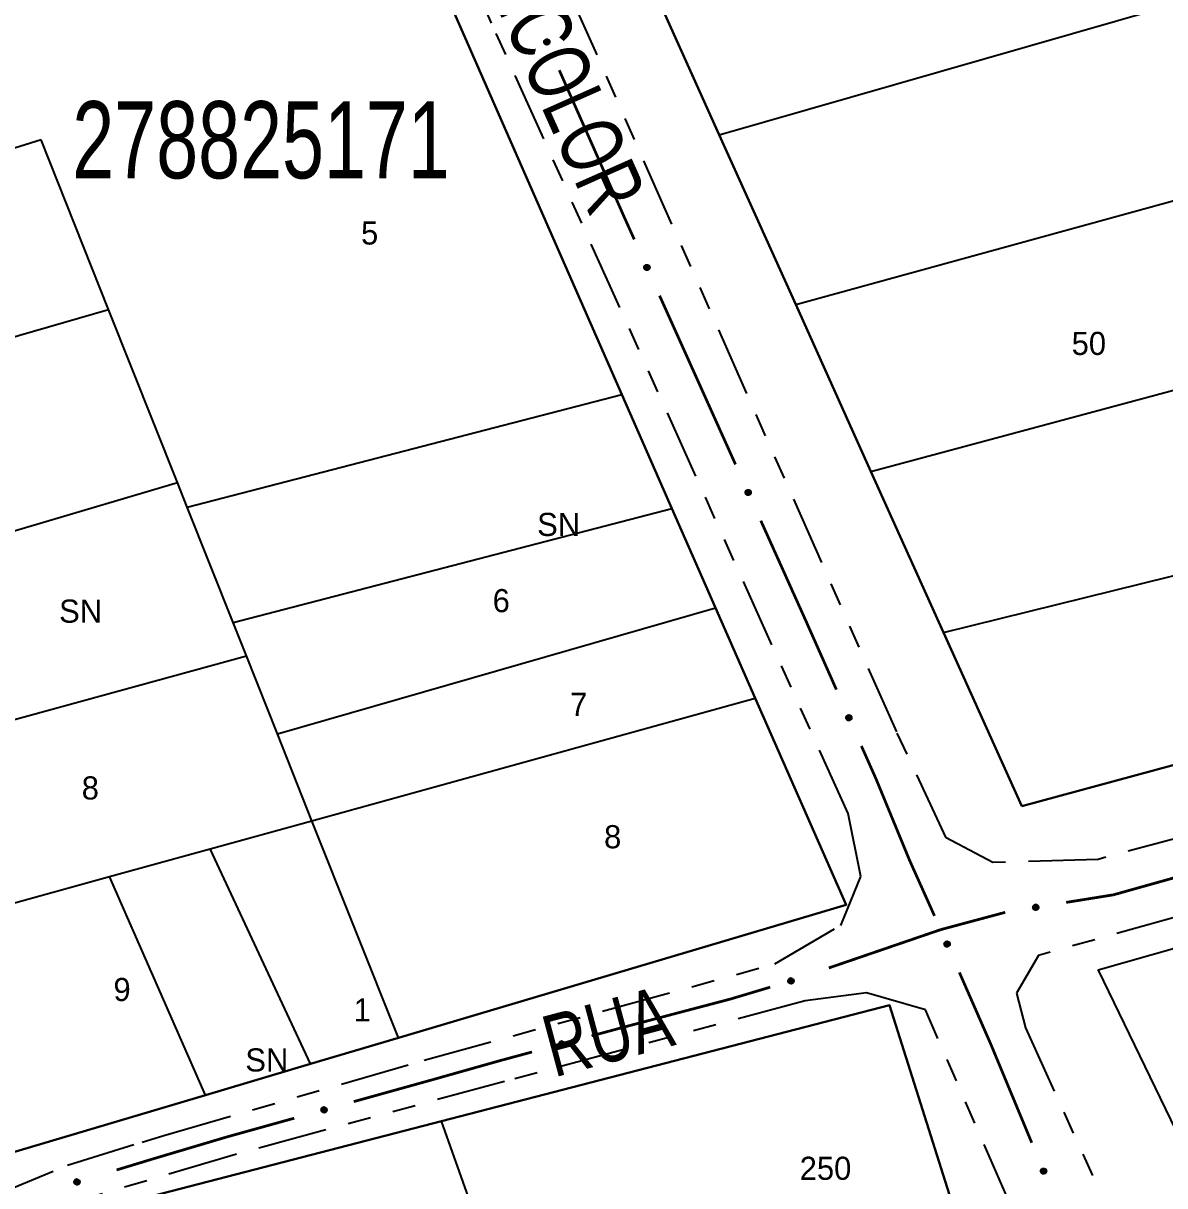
# Model space of a CAD drawing. Extents: x 204614 to 205597, y 4873311 to 4874446.
# Drawn here: x 205063.6 to 205137.6, y 4873916.9 to 4873992.3 of the extents above; entities that cross this region are included whole.
import ezdxf
from ezdxf.enums import TextEntityAlignment as Align

# ---------------------------------------------------------------- set-up
doc = ezdxf.new("R2010")
doc.units = 0
doc.header["$LTSCALE"] = 1.5
doc.header["$MEASUREMENT"] = 0
doc.linetypes.add('TRACO_25', pattern=[8, 3, -1, 1, -1, 1, -1])
for name, color, linetype in [('CD_MALHA_LOTES', 7, 'CONTINUOUS'), ('CD_TXT_QUADRA', 255, 'CONTINUOUS'), ('RU-QUADRA', 210, 'CONTINUOUS'), ('SV-EIXO-RUA-N-PAV', 6, 'CONTINUOUS'), ('SV-RUA-NAO-PAV', 7, 'CONTINUOUS'), ('SV-TXT-RUA-N-PAV', 7, 'CONTINUOUS'), ('Th_NmrPort', 1, 'CONTINUOUS')]:
    doc.layers.add(name, color=color, linetype=linetype)
doc.styles.add('ARIAL', font='ARIAL.SHX')

msp = doc.modelspace()

# ---------------------------------------------------------------- linework, layer by layer
at = {"layer": 'CD_MALHA_LOTES', "linetype": 'Continuous', "flags": 128}
for points in [[(205086.760861, 4874003.834224), (205102.383317, 4873968.241115)], [(205108.695285, 4873985.084926), (205103.604557, 4873996.384536)], [(205108.695285, 4873985.084926), (205137.313925, 4873993.290353)], [(205064.745154, 4873984.749881), (205063.021603, 4873984.219558)], [(205069.117725, 4873973.751022), (205064.745154, 4873984.749881)], [(205113.652506, 4873974.081655), (205108.695285, 4873985.084926)], [(205113.652506, 4873974.081655), (205142.751146, 4873982.081198)], [(205118.534239, 4873963.245938), (205113.652506, 4873974.081655)], [(205040.212978, 4873965.415192), (205069.117725, 4873973.751022)], [(205073.574469, 4873962.540432), (205069.117725, 4873973.751022)], [(205118.534239, 4873963.245938), (205147.712359, 4873971.087449)], [(205074.215769, 4873960.92729), (205102.383317, 4873968.241115)], [(205102.383317, 4873968.241115), (205105.628177, 4873960.848252)], [(205123.243177, 4873952.793768), (205118.534239, 4873963.245938)], [(205045.104395, 4873954.097601), (205073.574469, 4873962.540432)], [(205074.215769, 4873960.92729), (205073.574469, 4873962.540432)], [(205077.187709, 4873953.451608), (205074.215769, 4873960.92729)], [(205077.187709, 4873953.451608), (205105.628177, 4873960.848252)], [(205105.628177, 4873960.848252), (205108.455045, 4873954.407713)], [(205123.243177, 4873952.793768), (205152.698706, 4873960.086017)], [(205080.061626, 4873946.222495), (205108.455045, 4873954.407713)], [(205108.455045, 4873954.407713), (205111.031715, 4873948.53721)], [(205078.047254, 4873951.289491), (205077.187709, 4873953.451608)], [(205128.315522, 4873941.534961), (205123.243177, 4873952.793768)], [(205049.683616, 4873943.50236), (205078.047254, 4873951.289491)], [(205080.061626, 4873946.222495), (205078.047254, 4873951.289491)], [(205157.484357, 4873949.460591), (205128.315522, 4873941.534961)], [(205082.292215, 4873940.599022), (205111.031715, 4873948.53721)], [(205111.031715, 4873948.53721), (205116.915725, 4873935.131492), (205087.895909, 4873926.515968)], [(205082.292215, 4873940.599022), (205080.061626, 4873946.222495)], [(205075.691419, 4873938.775805), (205082.292215, 4873940.599022)], [(205087.895909, 4873926.515968), (205082.292215, 4873940.599022)], [(205069.179114, 4873936.97703), (205075.691419, 4873938.775805)], [(205082.204555, 4873924.826295), (205075.691419, 4873938.775805)], [(205161.269092, 4873938.86202), (205133.251673, 4873930.908573)], [(205054.28534, 4873932.85505), (205069.179114, 4873936.97703)], [(205075.4052, 4873922.807674), (205069.179114, 4873936.97703)], [(205075.4052, 4873922.807674), (205060.535712, 4873918.393158), (205054.28534, 4873932.85505)], [(205133.251673, 4873930.908573), (205138.964417, 4873919.132025)], [(205090.690955, 4873921.115785), (205119.734724, 4873928.637141)], [(205119.734724, 4873928.637141), (205123.886097, 4873915.516517)], [(205087.895909, 4873926.515968), (205082.204555, 4873924.826295)], [(205082.204555, 4873924.826295), (205075.4052, 4873922.807674)], [(205070.312014, 4873900.484273), (205064.142001, 4873912.234903), (205069.494589, 4873915.626642), (205090.690955, 4873921.115785)], [(205095.496949, 4873907.601275), (205090.690955, 4873921.115785)]]:
    msp.add_lwpolyline(points, dxfattribs=at)
at = {"layer": 'RU-QUADRA', "linetype": 'Continuous', "flags": 128}
msp.add_lwpolyline([(205128.315522, 4873941.534961), (205157.484357, 4873949.460591), (205186.278143, 4873957.284313), (205172.034087, 4873990.131407), (205167.279547, 4874001.095475), (205157.783302, 4874022.994016), (205148.14284, 4874045.225124), (205138.668342, 4874067.073514), (205108.385432, 4874058.815806), (205079.078278, 4874050.824174), (205088.844708, 4874029.146164), (205098.609876, 4874007.470956), (205103.604557, 4873996.384536), (205108.695285, 4873985.084926), (205113.652506, 4873974.081655), (205118.534239, 4873963.245938), (205123.243177, 4873952.793768)], close=True, dxfattribs=at)
at = {"layer": 'RU-QUADRA', "linetype": 'Continuous'}
for points in [[(205102.383317, 4873968.241115), (205086.760861, 4874003.834224)], [(205105.628177, 4873960.848252), (205102.383317, 4873968.241115)], [(205108.455045, 4873954.407713), (205105.628177, 4873960.848252)], [(205111.031715, 4873948.53721), (205108.455045, 4873954.407713)], [(205116.915725, 4873935.131492), (205111.031715, 4873948.53721)], [(205087.895909, 4873926.515968), (205116.915725, 4873935.131492)], [(205075.4052, 4873922.807674), (205082.204555, 4873924.826295)], [(205060.535712, 4873918.393158), (205075.4052, 4873922.807674)]]:
    msp.add_lwpolyline(points, dxfattribs=at)
at = {"layer": 'RU-QUADRA', "linetype": 'Continuous', "flags": 128}
for points in [[(205161.269092, 4873938.86202), (205133.251673, 4873930.908573), (205138.964417, 4873919.132025)], [(205123.886097, 4873915.516517), (205119.734724, 4873928.637141), (205090.690955, 4873921.115785), (205069.494589, 4873915.626642)], [(205082.204555, 4873924.826295), (205087.895909, 4873926.515968)]]:
    msp.add_lwpolyline(points, dxfattribs=at)
at = {"layer": 'SV-EIXO-RUA-N-PAV'}
for points in [[(205097.563397, 4873991.27239), (205097.609253, 4873991.255382), (205097.645186, 4873991.231388), (205097.669396, 4873991.20275), (205097.684191, 4873991.171864), (205097.695768, 4873991.138562), (205097.700033, 4873991.102412), (205097.695878, 4873991.06124), (205097.67914, 4873991.015121), (205097.652141, 4873990.979926), (205097.625334, 4873990.954689), (205097.594017, 4873990.937407), (205097.561478, 4873990.926703), (205097.52378, 4873990.923514), (205097.482098, 4873990.928132), (205097.43613, 4873990.946085), (205097.401063, 4873990.96985), (205097.378374, 4873990.998165), (205097.361199, 4873991.029759), (205097.349787, 4873991.0639), (205097.345806, 4873991.09941), (205097.35053, 4873991.141369), (205097.368851, 4873991.186505), (205097.392155, 4873991.22175), (205097.420144, 4873991.244831), (205097.451629, 4873991.261039), (205097.48489, 4873991.273057), (205097.521051, 4873991.278857), (205097.563397, 4873991.27239)], [(205104.050312, 4873976.647239), (205104.096278, 4873976.630532), (205104.132367, 4873976.606773), (205104.156764, 4873976.578294), (205104.171761, 4873976.547506), (205104.183556, 4873976.514281), (205104.188057, 4873976.478159), (205104.184172, 4873976.436961), (205104.167736, 4873976.390733), (205104.140968, 4873976.355362), (205104.114327, 4873976.32995), (205104.083123, 4873976.312464), (205104.050654, 4873976.301546), (205104.012978, 4873976.298112), (205103.971267, 4873976.302457), (205103.925182, 4873976.320109), (205103.889961, 4873976.343643), (205103.867087, 4873976.37181), (205103.849706, 4873976.403291), (205103.838071, 4873976.437356), (205103.833857, 4873976.472839), (205103.838307, 4873976.514828), (205103.856332, 4873976.560083), (205103.879404, 4873976.595479), (205103.907242, 4873976.618744), (205103.938621, 4873976.635157), (205103.971802, 4873976.647393), (205104.007924, 4873976.653429), (205104.050312, 4873976.647239)], [(205110.612556, 4873962.05488), (205110.658522, 4873962.038173), (205110.694612, 4873962.014414), (205110.719009, 4873961.985935), (205110.734005, 4873961.955147), (205110.7458, 4873961.921921), (205110.750301, 4873961.885799), (205110.746416, 4873961.844602), (205110.72998, 4873961.798374), (205110.703212, 4873961.763003), (205110.676571, 4873961.737591), (205110.645367, 4873961.720105), (205110.612899, 4873961.709187), (205110.575223, 4873961.705753), (205110.533511, 4873961.710097), (205110.487427, 4873961.727749), (205110.452206, 4873961.751284), (205110.429331, 4873961.77945), (205110.41195, 4873961.810931), (205110.400315, 4873961.844996), (205110.396101, 4873961.88048), (205110.400551, 4873961.922469), (205110.418577, 4873961.967723), (205110.441649, 4873962.00312), (205110.469486, 4873962.026384), (205110.500865, 4873962.042798), (205110.534046, 4873962.055033), (205110.570168, 4873962.061069), (205110.612556, 4873962.05488)], [(205117.143679, 4873947.448007), (205117.18956, 4873947.431067), (205117.225528, 4873947.407125), (205117.24978, 4873947.378522), (205117.26462, 4873947.347659), (205117.276246, 4873947.314374), (205117.280563, 4873947.278229), (205117.276469, 4873947.237052), (205117.259798, 4873947.190908), (205117.232851, 4873947.155674), (205117.206081, 4873947.130397), (205117.174789, 4873947.11307), (205117.142265, 4873947.102318), (205117.104572, 4873947.099074), (205117.062883, 4873947.103631), (205117.016889, 4873947.121517), (205116.981788, 4873947.14523), (205116.959057, 4873947.173513), (205116.941836, 4873947.205082), (205116.930374, 4873947.239205), (205116.926341, 4873947.27471), (205116.931004, 4873947.316676), (205116.949259, 4873947.361838), (205116.972511, 4873947.397117), (205117.000466, 4873947.420239), (205117.031928, 4873947.436493), (205117.065171, 4873947.44856), (205117.101323, 4873947.454412), (205117.143679, 4873947.448007)], [(205129.369448, 4873934.894029), (205129.34136, 4873934.85399), (205129.309032, 4873934.825323), (205129.275187, 4873934.809173), (205129.241558, 4873934.802701), (205129.206409, 4873934.799954), (205129.170359, 4873934.805004), (205129.13159, 4873934.819471), (205129.091228, 4873934.847366), (205129.064038, 4873934.882412), (205129.04643, 4873934.914747), (205129.037662, 4873934.949424), (205129.035566, 4873934.983615), (205129.042049, 4873935.020888), (205129.057094, 4873935.060034), (205129.086125, 4873935.09994), (205129.118011, 4873935.127827), (205129.151158, 4873935.142588), (205129.186076, 4873935.151182), (205129.221995, 4873935.153556), (205129.257353, 4873935.148396), (205129.296739, 4873935.133177), (205129.335748, 4873935.104001), (205129.363925, 4873935.072516), (205129.379147, 4873935.039586), (205129.386834, 4873935.005018), (205129.390018, 4873934.969796), (205129.38645, 4873934.933347), (205129.369448, 4873934.894029)], [(205123.504387, 4873932.767713), (205123.550181, 4873932.750537), (205123.586026, 4873932.726412), (205123.610131, 4873932.697685), (205123.624813, 4873932.666746), (205123.636269, 4873932.633402), (205123.640401, 4873932.597236), (205123.636096, 4873932.55608), (205123.61919, 4873932.510022), (205123.592062, 4873932.474926), (205123.565163, 4873932.449787), (205123.533783, 4873932.43262), (205123.501205, 4873932.422034), (205123.463496, 4873932.418984), (205123.42183, 4873932.423754), (205123.375929, 4873932.441875), (205123.340949, 4873932.465768), (205123.318363, 4873932.494166), (205123.301304, 4873932.525822), (205123.290017, 4873932.560004), (205123.286165, 4873932.595529), (205123.291043, 4873932.63747), (205123.309529, 4873932.682539), (205123.332961, 4873932.717698), (205123.361034, 4873932.740677), (205123.392579, 4873932.75677), (205123.425883, 4873932.768667), (205123.462065, 4873932.774334), (205123.504387, 4873932.767713)], [(205113.511828, 4873930.141389), (205113.489253, 4873930.098002), (205113.460979, 4873930.06533), (205113.429554, 4873930.044867), (205113.397069, 4873930.034025), (205113.362587, 4873930.026677), (205113.326186, 4873930.026938), (205113.28585, 4873930.036177), (205113.242169, 4873930.058518), (205113.210603, 4873930.089682), (205113.188892, 4873930.119417), (205113.175637, 4873930.15264), (205113.16906, 4873930.186257), (205113.170582, 4873930.224059), (205113.180344, 4873930.264844), (205113.203871, 4873930.308224), (205113.23181, 4873930.340065), (205113.262725, 4873930.35906), (205113.296209, 4873930.372174), (205113.331503, 4873930.379255), (205113.367233, 4873930.378792), (205113.40828, 4873930.368889), (205113.450788, 4873930.3451), (205113.482864, 4873930.317597), (205113.502287, 4873930.286956), (205113.514457, 4873930.253701), (205113.522248, 4873930.219205), (205113.523508, 4873930.182603), (205113.511828, 4873930.141389)], [(205098.659735, 4873926.05165), (205098.635989, 4873926.008893), (205098.606837, 4873925.977002), (205098.574866, 4873925.957401), (205098.542099, 4873925.947447), (205098.507429, 4873925.941039), (205098.471049, 4873925.94229), (205098.43098, 4873925.952623), (205098.387922, 4873925.976143), (205098.357215, 4873926.008153), (205098.336321, 4873926.038468), (205098.323974, 4873926.072039), (205098.318313, 4873926.105823), (205098.320863, 4873926.143569), (205098.33173, 4873926.184074), (205098.356428, 4873926.226798), (205098.385223, 4873926.257867), (205098.416644, 4873926.276014), (205098.450472, 4873926.288213), (205098.485945, 4873926.294331), (205098.521649, 4873926.292897), (205098.562411, 4873926.281882), (205098.604257, 4873926.256946), (205098.635573, 4873926.228581), (205098.654156, 4873926.197423), (205098.665417, 4873926.163849), (205098.672267, 4873926.129154), (205098.672531, 4873926.092532), (205098.659735, 4873926.05165)], [(205083.243288, 4873921.773446), (205083.219853, 4873921.730518), (205083.190933, 4873921.698416), (205083.159105, 4873921.678584), (205083.126411, 4873921.668392), (205083.091789, 4873921.661733), (205083.055401, 4873921.66272), (205083.015257, 4873921.672762), (205082.97203, 4873921.695969), (205082.941091, 4873921.727756), (205082.919978, 4873921.757919), (205082.907388, 4873921.791399), (205082.901483, 4873921.825141), (205082.903758, 4873921.862905), (205082.914332, 4873921.903487), (205082.938719, 4873921.94639), (205082.967287, 4873921.977667), (205082.998576, 4873921.996041), (205083.032314, 4873922.008486), (205083.067743, 4873922.014861), (205083.103456, 4873922.013686), (205083.144297, 4873922.002966), (205083.186323, 4873921.978334), (205083.217843, 4873921.950197), (205083.236652, 4873921.919175), (205083.248156, 4873921.885683), (205083.255257, 4873921.851039), (205083.255788, 4873921.814419), (205083.243288, 4873921.773446)], [(205129.767334, 4873918.042931), (205129.812799, 4873918.024902), (205129.848186, 4873918.00011), (205129.87175, 4873917.970937), (205129.88585, 4873917.939729), (205129.89668, 4873917.906176), (205129.900135, 4873917.869939), (205129.89506, 4873917.828871), (205129.877295, 4873917.783137), (205129.849516, 4873917.748555), (205129.822151, 4873917.723924), (205129.790455, 4873917.707347), (205129.757684, 4873917.697372), (205129.719925, 4873917.695028), (205129.678356, 4873917.700577), (205129.632802, 4873917.719554), (205129.598275, 4873917.744097), (205129.576225, 4873917.772912), (205129.559761, 4873917.804883), (205129.549116, 4873917.83927), (205129.545929, 4873917.87486), (205129.551591, 4873917.916703), (205129.570917, 4873917.961417), (205129.595002, 4873917.996133), (205129.623501, 4873918.018582), (205129.655341, 4873918.034082), (205129.688862, 4873918.045353), (205129.725143, 4873918.050343), (205129.767334, 4873918.042931)], [(205067.231138, 4873917.104495), (205067.209226, 4873917.060769), (205067.181452, 4873917.02767), (205067.150342, 4873917.006732), (205067.118026, 4873916.995397), (205067.083659, 4873916.987524), (205067.047259, 4873916.987232), (205067.006787, 4873916.995856), (205066.962771, 4873917.017529), (205066.930734, 4873917.048209), (205066.908574, 4873917.077611), (205066.894815, 4873917.110627), (205066.887726, 4873917.144141), (205066.888673, 4873917.181961), (205066.897813, 4873917.222891), (205066.920677, 4873917.266624), (205066.948128, 4873917.298886), (205066.978751, 4873917.318349), (205067.012032, 4873917.331972), (205067.047214, 4873917.339588), (205067.082946, 4873917.339669), (205067.124139, 4873917.330392), (205067.167004, 4873917.307253), (205067.199495, 4873917.280242), (205067.219383, 4873917.2499), (205067.232057, 4873917.216833), (205067.240372, 4873917.18246), (205067.242189, 4873917.145882), (205067.231138, 4873917.104495)]]:
    msp.add_lwpolyline(points, close=True, dxfattribs=at)
for points in [[(205097.345806, 4873991.09941), (205097.43613, 4873990.946085)], [(205097.349787, 4873991.0639), (205097.401063, 4873990.96985)], [(205097.350132, 4873991.077942), (205097.415556, 4873990.963638)], [(205097.35053, 4873991.141369), (205097.482098, 4873990.928132)], [(205097.35257, 4873991.116314), (205097.455554, 4873990.944017)], [(205097.362642, 4873991.161043), (205097.50124, 4873990.928401)], [(205097.368851, 4873991.186505), (205097.52378, 4873990.923514)], [(205097.380464, 4873991.201737), (205097.539758, 4873990.929011)], [(205097.392155, 4873991.22175), (205097.561478, 4873990.926703)], [(205097.406848, 4873991.229805), (205097.576069, 4873990.934613)], [(205097.420144, 4873991.244831), (205097.594017, 4873990.937407)], [(205097.436542, 4873991.250384), (205097.606575, 4873990.9466)], [(205097.451629, 4873991.261039), (205097.625334, 4873990.954689)], [(205097.470792, 4873991.264027), (205097.638358, 4873990.972578)], [(205097.48489, 4873991.273057), (205097.652141, 4873990.979926)], [(205097.504752, 4873991.271573), (205097.664191, 4873991.001894)], [(205097.521051, 4873991.278857), (205097.67914, 4873991.015121)], [(205097.540919, 4873991.274128), (205097.684364, 4873991.040644)], [(205097.563397, 4873991.27239), (205097.695878, 4873991.06124)], [(205097.587999, 4873991.262111), (205097.694581, 4873991.08842)], [(205097.609253, 4873991.255382), (205097.700033, 4873991.102412)], [(205097.629796, 4873991.241793), (205097.69342, 4873991.128186)], [(205097.645186, 4873991.231388), (205097.695768, 4873991.138562)], [(205103.833857, 4873976.472839), (205103.925182, 4873976.320109)], [(205103.838071, 4873976.437356), (205103.889961, 4873976.343643)], [(205103.838307, 4873976.514828), (205103.971267, 4873976.302457)], [(205103.838323, 4873976.4514), (205103.904494, 4873976.337527)], [(205103.840511, 4873976.489787), (205103.944619, 4873976.318167)], [(205103.85029, 4873976.534581), (205103.990407, 4873976.302851)], [(205103.856332, 4873976.560083), (205104.012978, 4873976.298112)], [(205103.867845, 4873976.575391), (205104.02892, 4873976.303712)], [(205103.879404, 4873976.595479), (205104.050654, 4873976.301546)], [(205103.894045, 4873976.603631), (205104.065193, 4873976.309552)], [(205103.907242, 4873976.618744), (205104.083123, 4873976.312464)], [(205103.923603, 4873976.624404), (205104.095621, 4873976.321739)], [(205103.938621, 4873976.635157), (205104.114327, 4873976.32995)], [(205103.957764, 4873976.63827), (205104.127233, 4873976.347924)], [(205103.971802, 4873976.647393), (205104.140968, 4873976.355362)], [(205103.991674, 4873976.646039), (205104.152874, 4873976.377409)], [(205104.007924, 4873976.653429), (205104.167736, 4873976.390733)], [(205104.027822, 4873976.64883), (205104.172793, 4873976.416289)], [(205104.050312, 4873976.647239), (205104.184172, 4873976.436961)], [(205104.07498, 4873976.637121), (205104.182697, 4873976.464132)], [(205104.096278, 4873976.630532), (205104.188057, 4873976.478159)], [(205104.116909, 4873976.617077), (205104.181276, 4873976.503889)], [(205104.132367, 4873976.606773), (205104.183556, 4873976.514281)], [(205110.412534, 4873961.942222), (205110.552652, 4873961.710492)], [(205110.418577, 4873961.967723), (205110.575223, 4873961.705753)], [(205110.430089, 4873961.983032), (205110.591164, 4873961.711353)], [(205110.441649, 4873962.00312), (205110.612899, 4873961.709187)], [(205110.456289, 4873962.011272), (205110.627438, 4873961.717193)], [(205110.469486, 4873962.026384), (205110.645367, 4873961.720105)], [(205110.485848, 4873962.032045), (205110.657865, 4873961.72938)], [(205110.500865, 4873962.042798), (205110.676571, 4873961.737591)], [(205110.520008, 4873962.045911), (205110.689478, 4873961.755565)], [(205110.534046, 4873962.055033), (205110.703212, 4873961.763003)], [(205110.553918, 4873962.053679), (205110.715118, 4873961.78505)], [(205110.570168, 4873962.061069), (205110.72998, 4873961.798374)], [(205110.590067, 4873962.05647), (205110.735037, 4873961.82393)], [(205110.612556, 4873962.05488), (205110.746416, 4873961.844602)], [(205110.637224, 4873962.044762), (205110.744941, 4873961.871773)], [(205110.658522, 4873962.038173), (205110.750301, 4873961.885799)], [(205110.679154, 4873962.024718), (205110.74352, 4873961.911529)], [(205110.694612, 4873962.014414), (205110.7458, 4873961.921921)], [(205110.396101, 4873961.88048), (205110.487427, 4873961.727749)], [(205110.400315, 4873961.844996), (205110.452206, 4873961.751284)], [(205110.400551, 4873961.922469), (205110.533511, 4873961.710097)], [(205110.400568, 4873961.859041), (205110.466739, 4873961.745167)], [(205110.402755, 4873961.897428), (205110.506864, 4873961.725808)], [(205116.926341, 4873947.27471), (205117.016889, 4873947.121517)], [(205116.930374, 4873947.239205), (205116.981788, 4873947.14523)], [(205116.930698, 4873947.253248), (205116.99629, 4873947.13904)], [(205116.931004, 4873947.316676), (205117.062883, 4873947.103631)], [(205116.93308, 4873947.291624), (205117.036316, 4873947.119477)], [(205116.943087, 4873947.336367), (205117.082025, 4873947.103928)], [(205116.949259, 4873947.361838), (205117.104572, 4873947.099074)], [(205116.960849, 4873947.377087), (205117.120542, 4873947.104594)], [(205116.972511, 4873947.397117), (205117.142265, 4873947.102318)], [(205116.987193, 4873947.405194), (205117.156845, 4873947.110249)], [(205117.000466, 4873947.420239), (205117.174789, 4873947.11307)], [(205117.016856, 4873947.425816), (205117.187333, 4873947.122281)], [(205117.031928, 4873947.436493), (205117.206081, 4873947.130397)], [(205117.051086, 4873947.439509), (205117.219078, 4873947.148306)], [(205117.065171, 4873947.44856), (205117.232851, 4873947.155674)], [(205117.085036, 4873947.447105), (205117.244869, 4873947.17766)], [(205117.101323, 4873947.454412), (205117.259798, 4873947.190908)], [(205117.121198, 4873947.449712), (205117.264985, 4873947.216438)], [(205117.143679, 4873947.448007), (205117.276469, 4873947.237052)], [(205117.168295, 4873947.437764), (205117.275132, 4873947.26423)], [(205117.18956, 4873947.431067), (205117.280563, 4873947.278229)], [(205117.210122, 4873947.417507), (205117.273913, 4873947.303993)], [(205117.225528, 4873947.407125), (205117.276246, 4873947.314374)], [(205129.363925, 4873935.072516), (205129.035566, 4873934.983615)], [(205129.379147, 4873935.039586), (205129.037662, 4873934.949424)], [(205129.367987, 4873935.056259), (205129.039514, 4873934.967494)], [(205129.335748, 4873935.104001), (205129.042049, 4873935.020888)], [(205129.347534, 4873935.088903), (205129.04331, 4873935.004038)], [(205129.380357, 4873935.022315), (205129.043367, 4873934.934945)], [(205129.386834, 4873935.005018), (205129.04643, 4873934.914747)], [(205129.312695, 4873935.116469), (205129.052496, 4873935.041449)], [(205129.296739, 4873935.133177), (205129.057094, 4873935.060034)], [(205129.384861, 4873934.985724), (205129.060428, 4873934.897609)], [(205129.390018, 4873934.969796), (205129.064038, 4873934.882412)], [(205129.271987, 4873935.137563), (205129.079195, 4873935.081677)], [(205129.383542, 4873934.95096), (205129.082229, 4873934.865182)], [(205129.257353, 4873935.148396), (205129.086125, 4873935.09994)], [(205129.38645, 4873934.933347), (205129.091228, 4873934.847366)], [(205129.23549, 4873935.149659), (205129.108325, 4873935.115386)], [(205129.376834, 4873934.91533), (205129.11459, 4873934.835835)], [(205129.221995, 4873935.153556), (205129.118011, 4873935.127827)], [(205129.369448, 4873934.894029), (205129.13159, 4873934.819471)], [(205129.353262, 4873934.872841), (205129.158209, 4873934.813828)], [(205129.34136, 4873934.85399), (205129.170359, 4873934.805004)], [(205129.323002, 4873934.837569), (205129.196967, 4873934.804859)], [(205129.309032, 4873934.825323), (205129.206409, 4873934.799954)], [(205123.286165, 4873932.595529), (205123.375929, 4873932.441875)], [(205123.290017, 4873932.560004), (205123.340949, 4873932.465768)], [(205123.290413, 4873932.574045), (205123.355419, 4873932.459503)], [(205123.291043, 4873932.63747), (205123.42183, 4873932.423754)], [(205123.292991, 4873932.612408), (205123.395345, 4873932.439736)], [(205123.303227, 4873932.6571), (205123.440974, 4873932.423953)], [(205123.309529, 4873932.682539), (205123.463496, 4873932.418984)], [(205123.321197, 4873932.697729), (205123.479493, 4873932.424422)], [(205123.332961, 4873932.717698), (205123.501205, 4873932.422034)], [(205123.347684, 4873932.7257), (205123.515825, 4873932.429891)], [(205123.361034, 4873932.740677), (205123.533783, 4873932.43262)], [(205123.377452, 4873932.746171), (205123.546374, 4873932.441767)], [(205123.392579, 4873932.75677), (205123.565163, 4873932.449787)], [(205123.411752, 4873932.759688), (205123.578252, 4873932.467629)], [(205123.425883, 4873932.768667), (205123.592062, 4873932.474926)], [(205123.44574, 4873932.76711), (205123.604192, 4873932.49685)], [(205123.462065, 4873932.774334), (205123.61919, 4873932.510022)], [(205123.481915, 4873932.769532), (205123.624507, 4873932.535526)], [(205123.504387, 4873932.767713), (205123.636096, 4873932.55608)], [(205123.528951, 4873932.757344), (205123.634898, 4873932.583265)], [(205123.550181, 4873932.750537), (205123.640401, 4873932.597236)], [(205123.570674, 4873932.736873), (205123.633883, 4873932.623034)], [(205123.586026, 4873932.726412), (205123.636269, 4873932.633402)], [(205113.482864, 4873930.317597), (205113.16906, 4873930.186257)], [(205113.450788, 4873930.3451), (205113.170582, 4873930.224059)], [(205113.464459, 4873930.331685), (205113.174049, 4873930.207522)], [(205113.48903, 4873930.302016), (205113.175095, 4873930.170796)], [(205113.502287, 4873930.286956), (205113.175637, 4873930.15264)], [(205113.426296, 4873930.354426), (205113.178232, 4873930.245816)], [(205113.40828, 4873930.368889), (205113.180344, 4873930.264844)], [(205113.50576, 4873930.269995), (205113.183198, 4873930.139036)], [(205113.383165, 4873930.369979), (205113.199405, 4873930.289208)], [(205113.367233, 4873930.378792), (205113.203871, 4873930.308224)], [(205113.345394, 4873930.377167), (205113.223845, 4873930.326457)], [(205113.331503, 4873930.379255), (205113.23181, 4873930.340065)], [(205113.514457, 4873930.253701), (205113.188892, 4873930.119417)], [(205113.515039, 4873930.234315), (205113.205025, 4873930.104271)], [(205113.522248, 4873930.219205), (205113.210603, 4873930.089682)], [(205113.518307, 4873930.19968), (205113.230903, 4873930.074995)], [(205113.523508, 4873930.182603), (205113.242169, 4873930.058518)], [(205113.516346, 4873930.163477), (205113.266845, 4873930.050162)], [(205113.511828, 4873930.141389), (205113.28585, 4873930.036177)], [(205113.498571, 4873930.118256), (205113.312981, 4873930.034086)], [(205113.489253, 4873930.098002), (205113.326186, 4873930.026938)], [(205113.473216, 4873930.079308), (205113.352582, 4873930.030296)], [(205113.460979, 4873930.06533), (205113.362587, 4873930.026677)], [(205098.635573, 4873926.228581), (205098.318313, 4873926.105823)], [(205098.604257, 4873926.256946), (205098.320863, 4873926.143569)], [(205098.617558, 4873926.243164), (205098.323879, 4873926.126944)], [(205098.641314, 4873926.212838), (205098.323926, 4873926.090203)], [(205098.654156, 4873926.197423), (205098.323974, 4873926.072039)], [(205098.580027, 4873926.266934), (205098.329102, 4873926.165111)], [(205098.657166, 4873926.180374), (205098.331162, 4873926.058235)], [(205098.562411, 4873926.281882), (205098.33173, 4873926.184074)], [(205098.665417, 4873926.163849), (205098.336321, 4873926.038468)], [(205098.537336, 4873926.283654), (205098.351447, 4873926.20791)], [(205098.665472, 4873926.144454), (205098.352036, 4873926.022889)], [(205098.521649, 4873926.292897), (205098.356428, 4873926.226798)], [(205098.672267, 4873926.129154), (205098.357215, 4873926.008153)], [(205098.499774, 4873926.291867), (205098.376891, 4873926.244481)], [(205098.667796, 4873926.109744), (205098.377108, 4873925.99292)], [(205098.485945, 4873926.294331), (205098.385223, 4873926.257867)], [(205098.672531, 4873926.092532), (205098.387922, 4873925.976143)], [(205098.664852, 4873926.073607), (205098.412361, 4873925.967119)], [(205098.659735, 4873926.05165), (205098.43098, 4873925.952623)], [(205098.645854, 4873926.028886), (205098.458043, 4873925.949795)], [(205098.635989, 4873926.008893), (205098.471049, 4873925.94229)], [(205098.619449, 4873925.990642), (205098.497527, 4873925.944929)], [(205098.606837, 4873925.977002), (205098.507429, 4873925.941039)], [(205083.186323, 4873921.978334), (205082.903758, 4873921.862905)], [(205083.162021, 4873921.988147), (205082.91184, 4873921.884506)], [(205083.144297, 4873922.002966), (205082.914332, 4873921.903487)], [(205083.119209, 4873922.004557), (205082.933875, 4873921.927466)], [(205083.103456, 4873922.013686), (205082.938719, 4873921.94639)], [(205083.081589, 4873922.012497), (205082.959053, 4873921.96422)], [(205083.067743, 4873922.014861), (205082.967287, 4873921.977667)], [(205083.217843, 4873921.950197), (205082.901483, 4873921.825141)], [(205083.199724, 4873921.964649), (205082.906895, 4873921.846302)], [(205083.223698, 4873921.934496), (205082.907208, 4873921.809563)], [(205083.236652, 4873921.919175), (205082.907388, 4873921.791399)], [(205083.239786, 4873921.902148), (205082.914677, 4873921.777648)], [(205083.248156, 4873921.885683), (205082.919978, 4873921.757919)], [(205083.248352, 4873921.86629), (205082.935805, 4873921.742454)], [(205083.255257, 4873921.851039), (205082.941091, 4873921.727756)], [(205083.250928, 4873921.831597), (205082.961095, 4873921.712667)], [(205083.255788, 4873921.814419), (205082.97203, 4873921.695969)], [(205083.248246, 4873921.79544), (205082.996534, 4873921.687123)], [(205083.243288, 4873921.773446), (205083.015257, 4873921.672762)], [(205083.229573, 4873921.750582), (205083.042341, 4873921.67013)], [(205083.219853, 4873921.730518), (205083.055401, 4873921.66272)], [(205083.203446, 4873921.712147), (205083.081858, 4873921.665551)], [(205083.190933, 4873921.698416), (205083.091789, 4873921.661733)], [(205129.545929, 4873917.87486), (205129.632802, 4873917.719554)], [(205129.549116, 4873917.83927), (205129.598275, 4873917.744097)], [(205129.549774, 4873917.853301), (205129.612625, 4873917.737562)], [(205129.551591, 4873917.916703), (205129.678356, 4873917.700577)], [(205129.55307, 4873917.891609), (205129.652174, 4873917.717051)], [(205129.564139, 4873917.936101), (205129.6975, 4873917.700418)], [(205129.570917, 4873917.961417), (205129.719925, 4873917.695028)], [(205129.582867, 4873917.976387), (205129.736021, 4873917.700166)], [(205129.595002, 4873917.996133), (205129.757684, 4873917.697372)], [(205129.609873, 4873918.003857), (205129.772449, 4873917.704954)], [(205129.623501, 4873918.018582), (205129.790455, 4873917.707347)], [(205129.640019, 4873918.023768), (205129.803216, 4873917.716257)], [(205129.655341, 4873918.034082), (205129.822151, 4873917.723924)], [(205129.674566, 4873918.03664), (205129.835572, 4873917.741517)], [(205129.688862, 4873918.045353), (205129.849516, 4873917.748555)], [(205129.708686, 4873918.043426), (205129.862054, 4873917.770248)], [(205129.725143, 4873918.050343), (205129.877295, 4873917.783137)], [(205129.744901, 4873918.04517), (205129.883089, 4873917.808537)], [(205129.767334, 4873918.042931), (205129.89506, 4873917.828871)], [(205129.7917, 4873918.032104), (205129.894372, 4873917.856073)], [(205129.812799, 4873918.024902), (205129.900135, 4873917.869939)], [(205129.833032, 4873918.010856), (205129.8941, 4873917.895854)], [(205129.848186, 4873918.00011), (205129.89668, 4873917.906176)], [(205067.199495, 4873917.280242), (205066.887726, 4873917.144141)], [(205067.167004, 4873917.307253), (205066.888673, 4873917.181961)], [(205067.180878, 4873917.294047), (205066.892392, 4873917.165479)], [(205067.205898, 4873917.264756), (205066.893996, 4873917.128773)], [(205067.219383, 4873917.2499), (205066.894815, 4873917.110627)], [(205067.142373, 4873917.316205), (205066.895991, 4873917.203833)], [(205067.124139, 4873917.330392), (205066.897813, 4873917.222891)], [(205067.223113, 4873917.232994), (205066.902582, 4873917.097141)], [(205067.232057, 4873917.216833), (205066.908574, 4873917.077611)], [(205067.099011, 4873917.3311), (205066.916501, 4873917.247542)], [(205067.082946, 4873917.339669), (205066.920677, 4873917.266624)], [(205067.232934, 4873917.197459), (205066.924935, 4873917.062712)], [(205067.240372, 4873917.18246), (205066.930734, 4873917.048209)], [(205067.061134, 4873917.337713), (205066.940372, 4873917.285158)], [(205067.047214, 4873917.339588), (205066.948128, 4873917.298886)], [(205067.236728, 4873917.162878), (205066.951255, 4873917.033833)], [(205067.242189, 4873917.145882), (205066.962771, 4873917.017529)], [(205067.235319, 4873917.126649), (205066.987571, 4873917.00955)], [(205067.231138, 4873917.104495), (205067.006787, 4873916.995856)], [(205067.218235, 4873917.081162), (205067.033947, 4873916.994178)], [(205067.209226, 4873917.060769), (205067.047259, 4873916.987232)], [(205067.193475, 4873917.041833), (205067.073601, 4873916.990991)], [(205067.181452, 4873917.02767), (205067.083659, 4873916.987524)]]:
    msp.add_lwpolyline(points, dxfattribs=at)
at = {"layer": 'SV-EIXO-RUA-N-PAV', "const_width": 0.18}
for points in [[(205098.329106, 4873989.267104), (205102.370744, 4873980.120238)], [(205102.370744, 4873980.120238), (205102.53715, 4873979.743634)], [(205102.53715, 4873979.743634), (205103.188564, 4873978.295096)], [(205104.829125, 4873974.647006), (205109.750809, 4873963.702736)], [(205111.39137, 4873960.054647), (205114.262352, 4873953.670489)], [(205114.262352, 4873953.670489), (205114.303096, 4873953.579888)], [(205114.303096, 4873953.579888), (205116.290316, 4873949.100222)], [(205117.912319, 4873945.443843), (205118.72332, 4873943.615653)], [(205118.72332, 4873943.615653), (205118.87014, 4873943.284686)], [(205118.87014, 4873943.284686), (205121.01678, 4873938.071416)], [(205121.01678, 4873938.071416), (205121.037551, 4873938.020974)], [(205121.037551, 4873938.020974), (205122.65146, 4873934.420715)], [(205142.81464, 4873938.193431), (205135.11204, 4873936.032424)], [(205134.249448, 4873935.790419), (205131.184733, 4873935.297493)], [(205135.11204, 4873936.032424), (205134.249448, 4873935.790419)], [(205127.236997, 4873934.65525), (205123.373767, 4873933.618209)], [(205123.050147, 4873933.531337), (205115.798969, 4873931.047096)], [(205123.373767, 4873933.618209), (205123.050147, 4873933.531337)], [(205124.262764, 4873930.759642), (205126.266858, 4873926.178855)], [(205111.998316, 4873929.802263), (205110.082664, 4873929.227567)], [(205109.457443, 4873929.040001), (205103.319753, 4873927.422487)], [(205110.082664, 4873929.227567), (205109.457443, 4873929.040001)], [(205102.731306, 4873927.267409), (205100.422862, 4873926.642771)], [(205103.319753, 4873927.422487), (205102.731306, 4873927.267409)], [(205126.266858, 4873926.178855), (205126.301263, 4873926.100214)], [(205126.301263, 4873926.100214), (205128.953579, 4873919.715008)], [(205094.475399, 4873925.033457), (205090.781428, 4873923.989509)], [(205094.631146, 4873925.0756), (205094.475399, 4873925.033457)], [(205096.561718, 4873925.59799), (205094.631146, 4873925.0756)], [(205090.007496, 4873923.770789), (205085.002081, 4873922.37734)], [(205090.781428, 4873923.989509), (205090.007496, 4873923.770789)], [(205081.148617, 4873921.304581), (205077.295152, 4873920.231821)], [(205076.749479, 4873920.079913), (205072.499896, 4873918.815934)], [(205077.295152, 4873920.231821), (205076.749479, 4873920.079913)], [(205072.014474, 4873918.671552), (205069.628666, 4873917.946454)], [(205072.499896, 4873918.815934), (205072.014474, 4873918.671552)]]:
    msp.add_lwpolyline(points, dxfattribs=at)
at = {"layer": 'SV-RUA-NAO-PAV', "linetype": 'TRACO_25'}
for points in [[(205140.419357, 4874070.094141, 7.600186), (205159.188783, 4874025.868074, 7.031254), (205187.680111, 4873958.159352, 6.882836), (205188.356814, 4873956.134099, 6.8581), (205187.531129, 4873954.083905, 6.8581), (205162.744079, 4873945.98403, 7.154935), (205133.249457, 4873938.084373, 7.451769), (205126.438653, 4873937.884633, 7.525978), (205123.408325, 4873939.484936, 7.600186), (205120.201088, 4873946.360835, 7.600186), (205096.546871, 4873999.817769, 8.045438), (205078.705474, 4874041.773181, 8.119647), (205074.679822, 4874051.29122, 8.119647), (205075.386699, 4874052.987724, 8.119647), (205138.581478, 4874070.659642, 8.119647)], [(205057.630558, 4873917.613045, 8.639107), (205058.883426, 4873916.240856, 8.639107), (205061.369276, 4873916.141422, 8.639107), (205066.448992, 4873918.259933, 8.639107), (205071.283339, 4873919.752615, 8.639107), (205072.683345, 4873920.184889, 8.713316), (205089.558766, 4873925.059733, 8.391746), (205112.293111, 4873931.309487, 8.020702), (205116.57417, 4873933.809588, 7.897021), (205117.875268, 4873936.984887, 7.699131), (205117.047691, 4873941.060376, 7.699131), (205093.945032, 4873992.317042, 7.847548), (205068.235687, 4874051.774729, 8.663843), (205066.407508, 4874052.6249, 8.663843), (205063.928715, 4874052.099944, 8.68858), (205036.937964, 4874044.600227, 9.381193), (205009.405068, 4874035.48211, 9.381193), (205008.291407, 4874033.652524, 9.381193), (205008.689143, 4874029.436522, 9.381193), (205039.070207, 4873958.245755, 9.381193)]]:
    msp.add_polyline3d(points, close=True, dxfattribs=at)
for points in [[(205138.270601, 4873895.479419, 7.427033), (205127.672527, 4873915.482086, 7.624923), (205122.05961, 4873928.33375, 7.723867), (205118.253198, 4873929.434031, 7.723867), (205114.272008, 4873928.909137, 7.822813), (205094.7675, 4873923.684364, 8.243328), (205077.341154, 4873918.95956, 8.762788), (205067.075716, 4873915.909646, 8.738052), (205062.644517, 4873913.084515, 8.68858), (205061.393268, 4873910.659296, 8.515427), (205061.794919, 4873907.383915, 8.342273), (205066.52736, 4873897.938428, 8.094911), (205078.712563, 4873881.637797, 7.847548), (205089.095875, 4873861.796609, 7.847548), (205084.739713, 4873859.384723, 7.847548), (205075.506959, 4873880.423554, 7.847548), (205064.822226, 4873896.333596, 7.847548), (205059.786676, 4873906.416681, 8.441217), (205058.386256, 4873909.499231, 8.465954), (205032.672624, 4873958.798608, 9.950127), (205002.404914, 4874029.794485, 9.950127)], [(205217.096017, 4873896.601277, 6.313904), (205211.733817, 4873908.427817, 6.437585), (205205.420183, 4873919.979365, 6.635474), (205199.657212, 4873932.230968, 6.759155), (205195.396792, 4873943.982454, 6.684947), (205193.99889, 4873947.629259, 6.684947), (205192.465744, 4873948.433071, 6.957045), (205188.6099, 4873947.433119, 6.981781), (205161.919305, 4873940.983507, 7.080726), (205129.395227, 4873931.858839, 7.674395), (205127.968706, 4873929.408625, 7.674395), (205128.54532, 4873927.158351, 7.674395), (205140.021422, 4873901.88006, 7.476505), (205146.936192, 4873889.753423, 7.377561), (205152.371397, 4873884.777643, 7.25388), (205158.882942, 4873881.026956, 7.154935), (205201.15528, 4873865.148435, 6.833364), (205229.053451, 4873853.270956, 6.388112), (205237.668653, 4873848.545073, 6.388112), (205243.068978, 4873845.214704, 6.116014), (205245.353224, 4873842.702034, 6.375408), (205247.294833, 4873839.446983, 6.355957), (205253.742387, 4873828.108828, 6.355957)]]:
    msp.add_polyline3d(points, dxfattribs=at)

# ---------------------------------------------------------------- texts
at = {"layer": 'CD_TXT_QUADRA', "style": 'ARIAL', "width": 0.7}
msp.add_text('278825171', height=5, dxfattribs=at).set_placement((205066.762403, 4873982.255583))
at = {"layer": 'SV-TXT-RUA-N-PAV', "style": 'ARIAL', "width": 0.7}
for s, rotation, p in [('TRICOLOR', 294, (205092.168285, 4873998.087706)), ('RUA', 15, (205097.982967, 4873923.935276))]:
    msp.add_text(s, height=4, rotation=rotation, dxfattribs=at).set_placement(p)
at = {"layer": 'Th_NmrPort', "color": 1}
for s, p in [('5', (205085.47886, 4873978.711611)), ('50', (205131.540401, 4873971.549819)), ('SN', (205096.892655, 4873959.810785)), ('6', (205094.008773, 4873954.869386)), ('SN', (205065.905043, 4873954.187894)), ('7', (205099.032853, 4873948.144753)), ('8', (205067.371035, 4873942.721742)), ('8', (205101.231841, 4873939.558228)), ('9', (205069.429211, 4873929.651586)), ('1', (205084.993556, 4873928.328048)), ('SN', (205077.977737, 4873925.081922)), ('250', (205113.91207, 4873918.056099))]:
    msp.add_text(s, height=1.5, dxfattribs=at).set_placement(p, align=Align.MIDDLE_LEFT)

doc.saveas('drawing.dxf')
